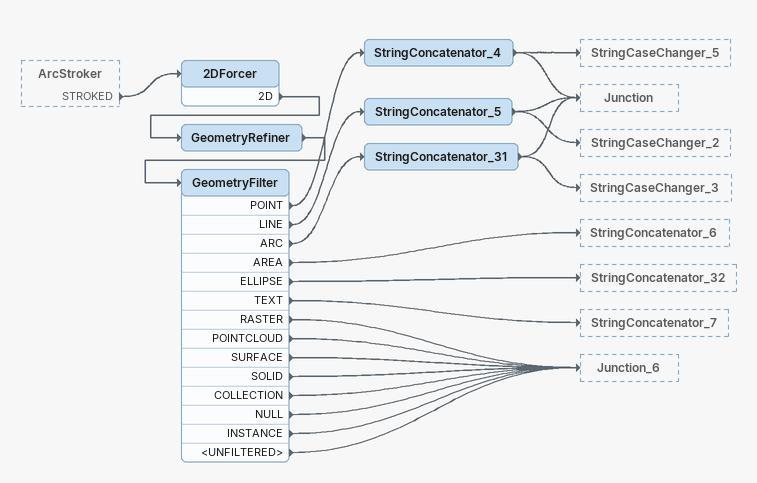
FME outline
ArcStroker [outside]
    STROKED -> 2DForcer
2DForcer
    2D -> GeometryRefiner
GeometryRefiner
    -> GeometryFilter
GeometryFilter
    POINT -> StringConcatenator_4
    LINE -> StringConcatenator_5
    ARC -> StringConcatenator_31
    AREA -> StringConcatenator_6
    ELLIPSE -> StringConcatenator_32
    TEXT -> StringConcatenator_7
    RASTER -> Junction_6
    POINTCLOUD -> Junction_6
    SURFACE -> Junction_6
    SOLID -> Junction_6
    COLLECTION -> Junction_6
    NULL -> Junction_6
    INSTANCE -> Junction_6
    <UNFILTERED> -> Junction_6
StringConcatenator_4
    -> StringCaseChanger_5
    -> Junction
StringConcatenator_5
    -> StringCaseChanger_2
    -> Junction
StringConcatenator_31
    -> StringCaseChanger_3
    -> Junction
